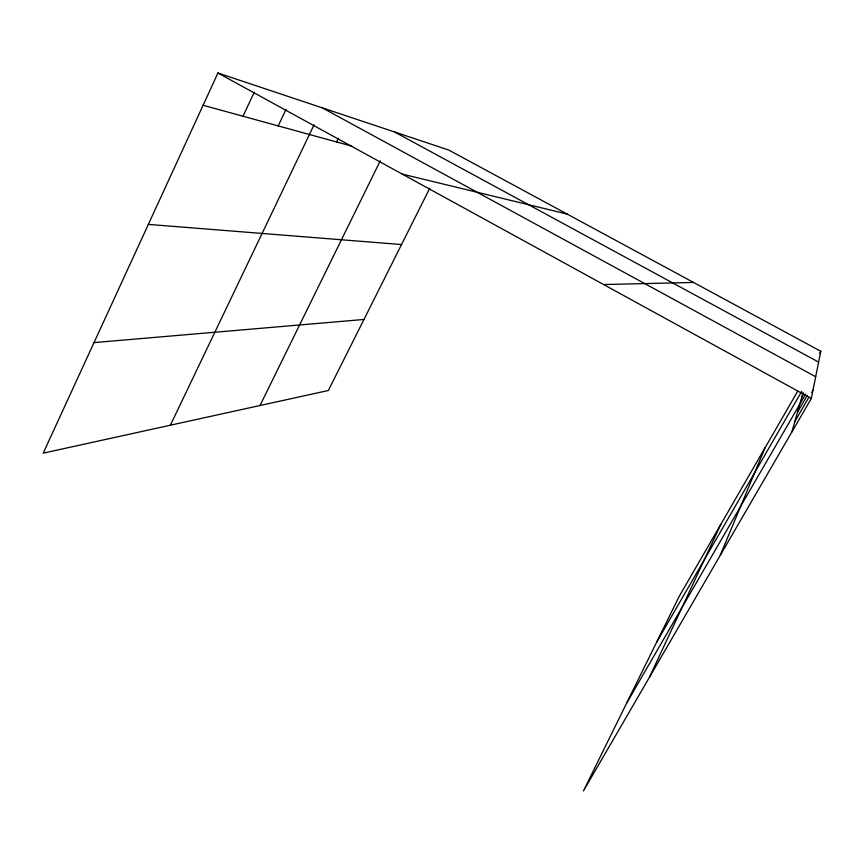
<?xml version="1.0" encoding="UTF-8"?>
<svg xmlns="http://www.w3.org/2000/svg" width="864" height="864" viewBox="0 0 864 864"><rect width="100%" height="100%" fill="white"/><g stroke="black" fill="none" stroke-linecap="round" stroke-linejoin="round"><path stroke-width="1.3" d="M797.656 391.338L679.007 596.722L583.416 790.992L811.328 398.455L820.8 351.281L448.88 150.098L217.933 73.008L43.2 453.157L328.363 390.496L429.818 188.104M791.888 431.935L803.12 392.396M720.274 555.282L765.018 447.844M243.022 116.251L254.275 92.113M649.447 677.268L720.835 524.318M278.197 125.917L286.006 109.393M170.37 425.218L314.064 124.794M336.56 141.966L338.31 138.348M260.01 405.518L380.279 160.78M819.482 353.56L820.8 351.281M656.629 642.2L801.695 391.381M801.706 397.354L803.671 393.962M626.778 702.864L805.723 393.962M797.461 412.312L807.246 395.442M794.869 421.459L808.952 397.17M811.642 392.537L812.981 390.226M94.025 342.598L363.971 319.464M603.634 284.548L693.511 282.431M148.349 224.392L401.522 244.544M402.235 174.096L567.14 214.067M203.105 105.268L352.015 146.21M394.459 131.933L818.629 362.113M322.196 107.806L815.681 376.758M217.933 73.008L811.328 398.455"/></g></svg>
